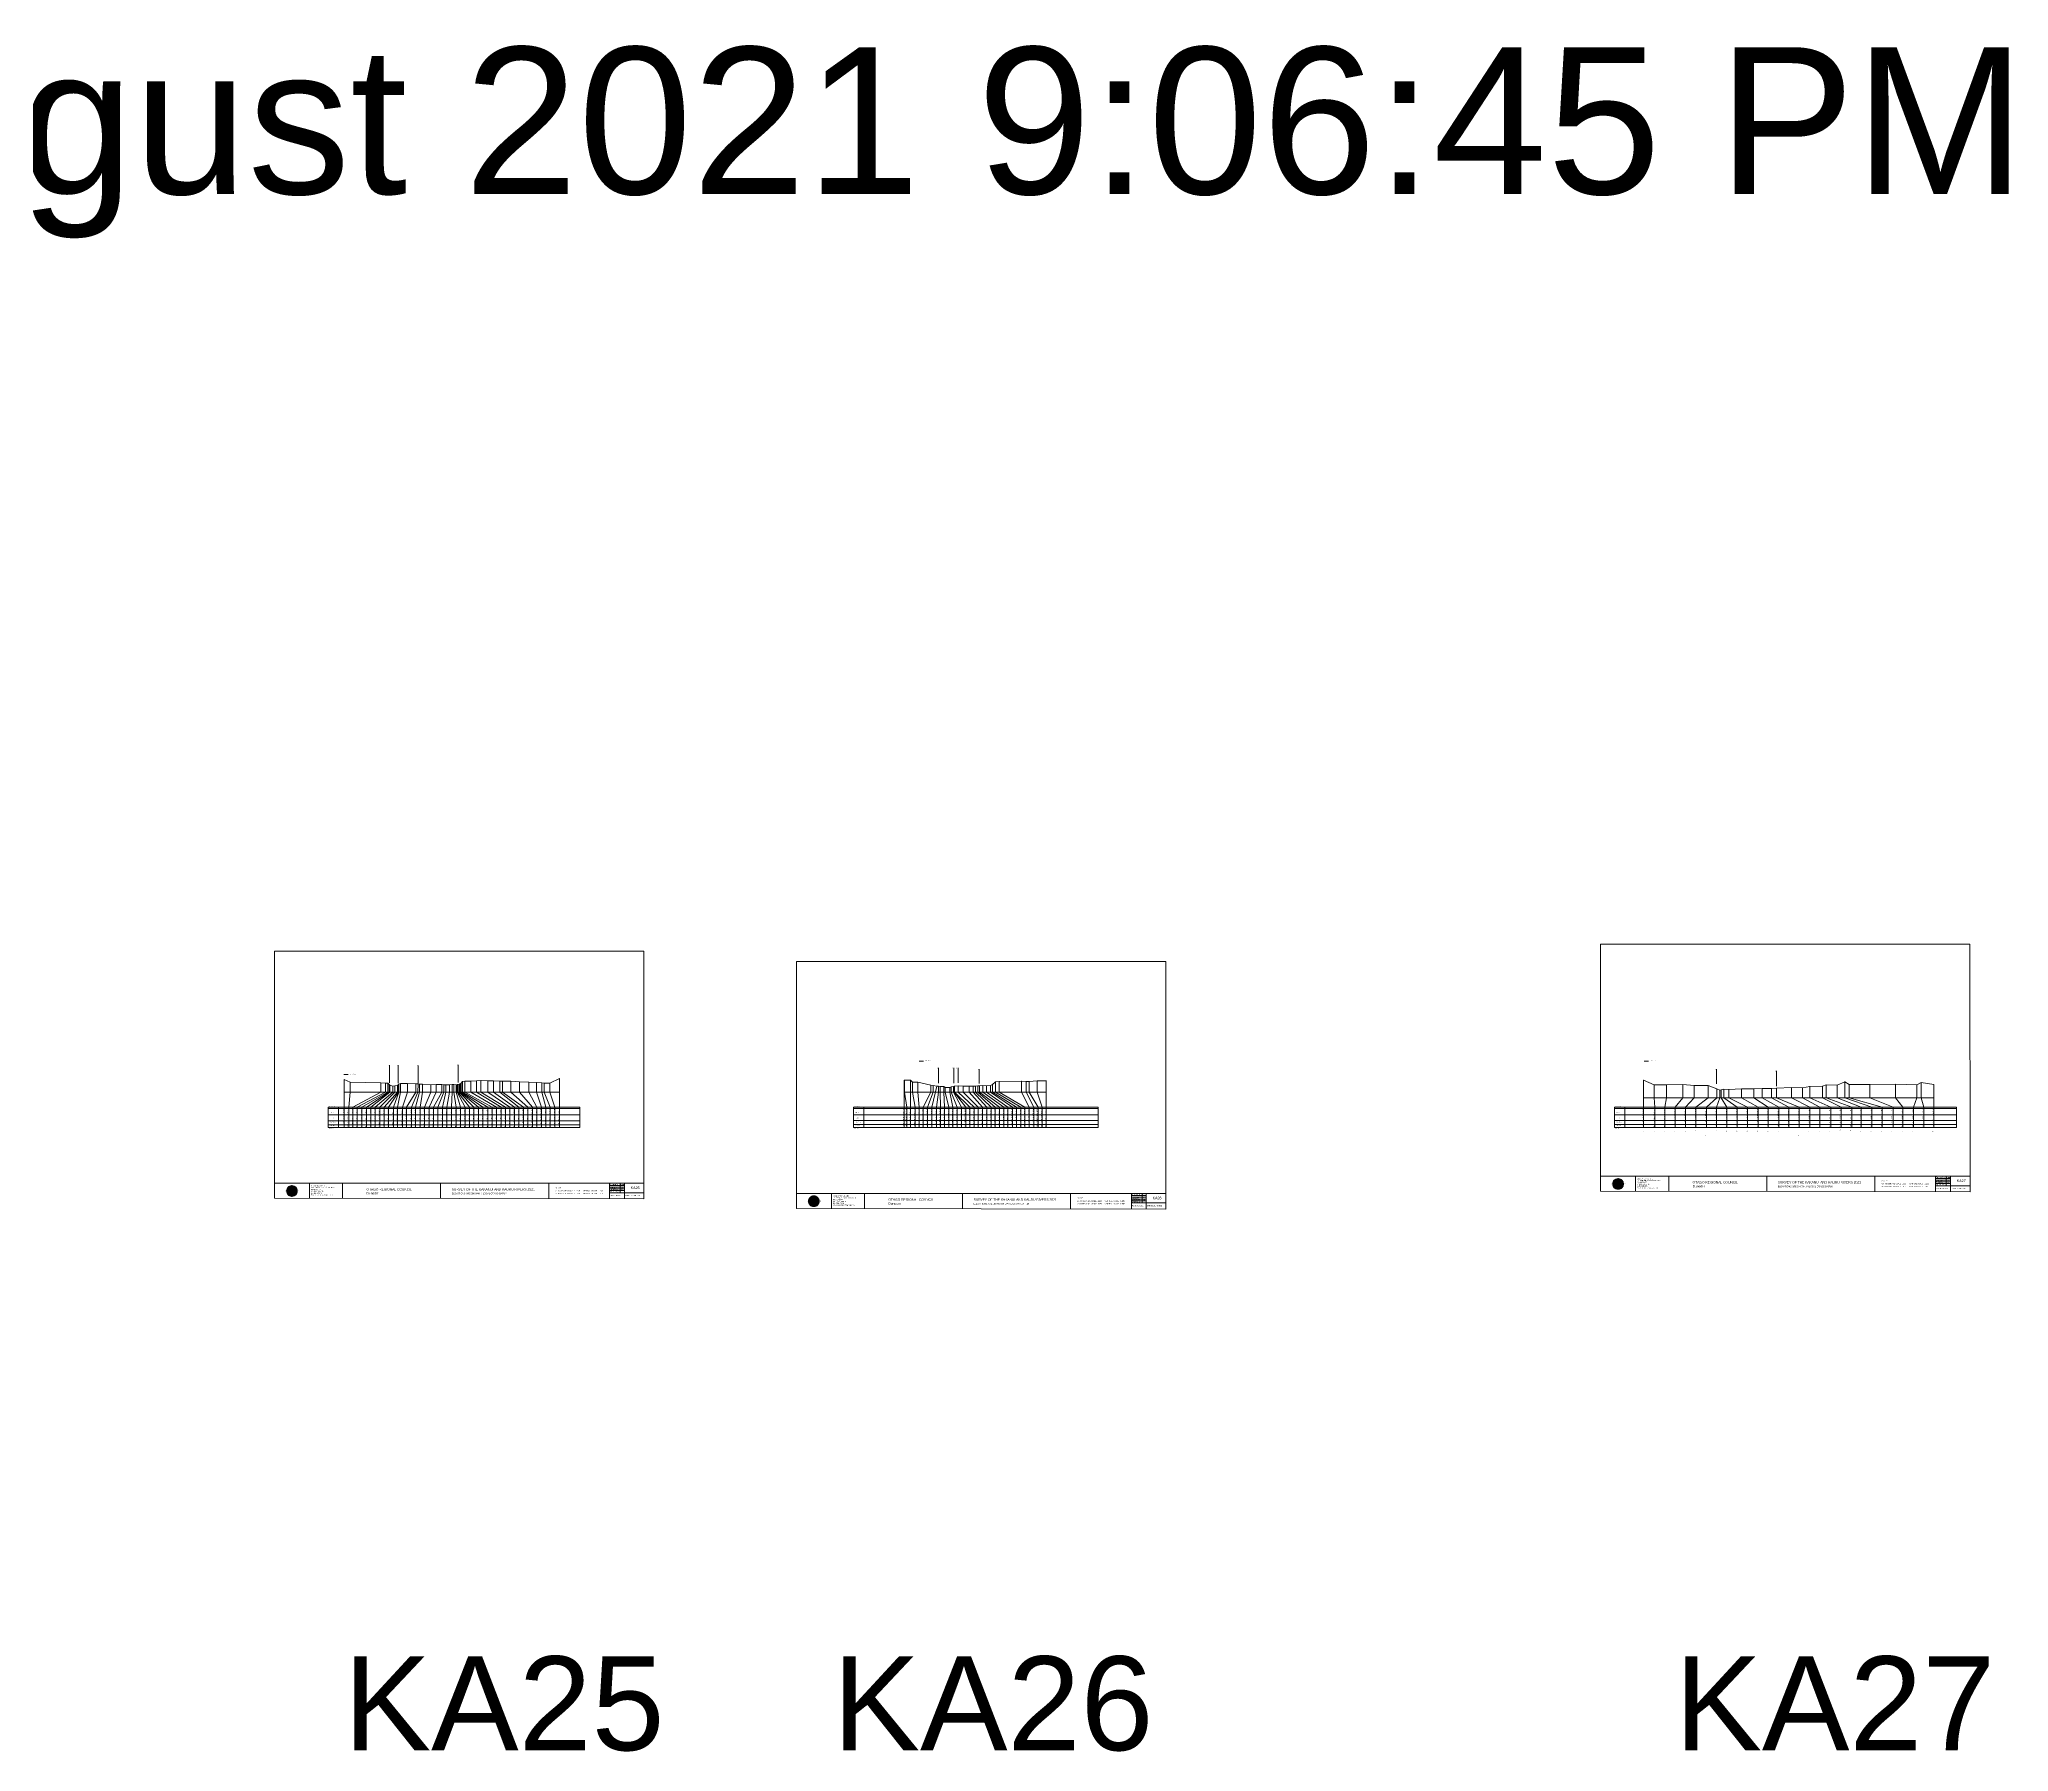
# Model space of a CAD drawing. Header units: millimetres. Extents: x -4102225 to 11595281, y -18031110 to 2258209.
# Drawn here: x -1089522 to 252346, y -313865 to 852398 of the extents above; entities that cross this region are included whole.
import ezdxf

# ---------------------------------------------------------------- set-up
doc = ezdxf.new("R2010")
doc.units = ezdxf.units.MM
doc.header["$PDMODE"] = 35
doc.header["$PDSIZE"] = 20
doc.layers.get('0').update_dxf_attribs({"lineweight": 0})
doc.layers.add('geo', color=7, linetype='Continuous', lineweight=0)
doc.styles.get("Standard").update_dxf_attribs({"font": 'arial.ttf'})

# ---------------------------------------------------------------- blocks, each defined once
blk = doc.blocks.new('Geomatics_Circle_SPT')
at = {"layer": 'geo', "color": 2, "linetype": 'Continuous', "lineweight": 0}
for p, q in [((0, 25.2), (-25.2, 0)), ((-24.7, 4.9), (-4.9, 24.7)), ((-24.7, -4.9), (4.9, 24.7)), ((4.9, -24.7), (-24.7, 4.9)), ((-24.7, 0), (0, -24.7)), ((-9.7, 23.3), (-23.3, 9.6)), ((9.7, 23.3), (-23.3, -9.7)), ((-23.3, 9.7), (9.7, -23.3)), ((-21, 14), (-14, 21)), ((-21, -14), (14, 21)), ((14, -21), (-21, 14)), ((0, 0), (-17.8, 17.8)), ((0, 0), (-17.8, -17.8)), ((-14, 21), (21, -14)), ((21, 14), (-14, -21)), ((23.3, -9.7), (-9.7, 23.3)), ((-9.7, -23.3), (23.3, 9.7)), ((-4.9, 24.7), (24.7, -4.9)), ((24.7, 4.9), (-4.9, -24.7)), ((25.2, 0), (0, 25.2)), ((0, 0), (17.8, 17.8)), ((0, 0), (17.8, -17.8)), ((0, -24.8), (25.2, 0)), ((4.9, 24.7), (24.7, 4.9)), ((23.3, 9.7), (9.7, 23.3)), ((14, 21), (21, 14)), ((17.8, 18.1), (17.8, 18.1)), ((-4.9, -24.7), (-24.7, -4.9)), ((-23.3, -9.7), (-9.7, -23.3)), ((-14, -21), (-21, -14)), ((-17.8, -17.8), (-17.8, -17.8)), ((24.7, -4.9), (4.9, -24.7)), ((4.9, -24.7), (4.9, -24.7)), ((9.7, -23.3), (23.3, -9.7)), ((21, -14), (14, -21)), ((18.1, -17.8), (18.1, -17.8))]:
    blk.add_line(p, q, dxfattribs=at)
at = {"layer": 'geo', "color": 1, "linetype": 'Continuous', "lineweight": 0}
for p, q in [((-25.2, 0), (9.7, 23.3)), ((-25.2, 0), (-9.6, 23.3)), ((-25.2, 0), (23.3, 9.7)), ((-25.2, 0), (-23.3, 9.7)), ((-23.3, -9.7), (-25.2, 0)), ((-9.6, -23.3), (-25.2, 0)), ((9.7, -23.3), (-25.2, 0)), ((-4.9, 24.8), (-24.7, -4.9)), ((4.9, 24.7), (-24.7, 4.9)), ((14, 21), (-24.7, -4.9)), ((-14, 21), (-24.7, 4.9)), ((21, 14), (-24.7, 4.9)), ((-21, 14), (-24.7, -4.9)), ((0, 0), (-24.7, 4.9)), ((-24.7, 4.9), (-21, -14)), ((-24.7, 4.9), (-4.9, -24.7)), ((-24.7, 4.9), (14, -21)), ((-24.7, 4.9), (-24.7, 4.9)), ((0, 0), (-24.7, -4.9)), ((-23.3, 9.7), (0, 25.2)), ((-23.3, -9.6), (0, 25.2)), ((-23.3, -9.6), (17.8, 17.8)), ((-23.3, 9.7), (-17.8, 17.9)), ((-23.3, -9.6), (-17.8, 17.9)), ((-23.3, 9.7), (17.8, 17.8)), ((-17.8, -17.8), (-23.3, 9.7)), ((0, -25.2), (-23.3, 9.7)), ((-23.3, 9.7), (17.8, -17.8)), ((-23.3, 9.7), (25.2, 0)), ((-23.3, 9.4), (-23.3, 9.4)), ((-23.3, -9.7), (25.2, 0)), ((4.9, 24.8), (-21, -14)), ((-4.9, 24.7), (-21, 14)), ((14, 21), (-21, 14)), ((-14, 21), (-21, -14)), ((0, 0), (-21, 14)), ((-21, 14), (-14, -21)), ((-21, 14), (4.9, -24.7)), ((-21, 14), (-21, 14)), ((24.7, 4.9), (-21, 14)), ((0, 0), (-21, -14)), ((-17.9, 17.6), (-17.9, 17.6)), ((-17.8, 17.8), (9.7, 23.3)), ((-17.8, 17.8), (-9.6, 23.3)), ((-17.8, -17.8), (9.7, 23.3)), ((-17.8, -17.8), (-9.7, 23.3)), ((-9.7, -23.3), (-17.8, 17.8)), ((-17.8, 17.8), (9.7, -23.3)), ((-17.8, 17.8), (23.3, -9.6)), ((-17.8, 17.8), (23.3, 9.7)), ((-17.8, -17.8), (23.3, 9.7)), ((4.9, 24.7), (-14, 21)), ((-4.9, 24.7), (-14, -20.9)), ((0, 0), (-14, 21)), ((-14, 21), (-4.9, -24.7)), ((-14, 21), (-14, 21)), ((24.7, -4.9), (-14, 21)), ((21, 14), (-14, 21)), ((-14, -21), (24.7, 4.9)), ((0, 0), (-14, -21)), ((-9.8, 23.1), (-9.8, 23.1)), ((-9.7, 23.3), (0, 25.2)), ((-9.7, 23.3), (0, -25.2)), ((-9.7, -23.3), (0, 25.2)), ((-9.6, 23.3), (17.8, -17.8)), ((-9.6, 23.3), (25.2, 0)), ((-9.6, 23.3), (17.8, 17.8)), ((-9.6, -23.3), (17.8, 17.9)), ((25.2, 0), (-9.6, -23.3)), ((0, 0), (-4.9, 24.7)), ((-4.9, 24.7), (-4.9, 24.7)), ((21, -14), (-4.9, 24.7)), ((24.8, 4.9), (-4.9, 24.7)), ((14, 21), (-4.9, 24.7)), ((-4.9, -24.7), (21, 14)), ((0, 0), (-4.9, -24.7)), ((-0.2, 25.1), (-0.2, 25.1)), ((0, 25.2), (9.7, -23.3)), ((0, 25.2), (23.3, -9.7)), ((0, 25.2), (23.3, 9.7)), ((0, 25.2), (9.7, 23.3)), ((0, 0), (4.9, 24.7)), ((0, -25.2), (9.7, 23.3)), ((0, 0), (14, 21)), ((0, 0), (21, 14)), ((23.3, 9.7), (0, -25.2)), ((0, 0), (24.8, 4.9)), ((0, 0), (4.9, -24.7)), ((0, 0), (14, -21)), ((0, 0), (21, -14)), ((0, 0), (24.8, -4.9)), ((21, 14), (4.9, 24.8)), ((14, -21), (4.9, 24.7)), ((24.7, -4.9), (4.9, 24.7)), ((4.9, 24.7), (4.9, 24.7)), ((4.9, -24.7), (14, 21)), ((4.9, -24.7), (24.7, 4.9)), ((9.4, 23.3), (9.4, 23.3)), ((9.7, 23.3), (17.8, -17.8)), ((9.7, 23.3), (25.2, 0)), ((9.7, 23.3), (17.8, 17.9)), ((17.8, 17.8), (9.7, -23.3)), ((25.2, 0), (9.7, -23.3)), ((21, -14), (14, 21)), ((24.7, 4.9), (14, 21)), ((14, 21), (14, 21)), ((14, -21), (21, 14)), ((17.6, 17.9), (17.6, 17.9)), ((17.8, 17.8), (23.3, -9.7)), ((17.8, 17.8), (23.3, 9.7)), ((23.3, 9.7), (17.8, -17.8)), ((24.7, -4.9), (21, 14)), ((21, 14), (21, 14)), ((21, -14), (24.7, 4.9)), ((23.1, 9.8), (23.1, 9.8)), ((23.3, 9.7), (25.2, 0)), ((25.2, 0), (23.3, -9.6)), ((24.7, 4.9), (24.7, 4.9)), ((25.1, 0.2), (25.1, 0.2)), ((-25.2, 0), (23.3, -9.7)), ((-25.1, -0.2), (-25.1, -0.2)), ((-24.7, -4.9), (-24.7, -4.9)), ((-24.7, -4.9), (-14, -21)), ((-24.7, -4.9), (4.9, -24.7)), ((-24.7, -4.9), (21, -14)), ((-17.8, -17.8), (-23.3, -9.7)), ((0, -25.2), (-23.3, -9.6)), ((17.8, -17.8), (-23.3, -9.6)), ((-23.1, -9.8), (-23.1, -9.8)), ((-21, -14), (24.7, -4.9)), ((-21, -14), (-21, -14)), ((-21, -14), (-4.9, -24.7)), ((-21, -14), (14, -21)), ((23.3, -9.7), (-17.8, -17.8)), ((-9.6, -23.3), (-17.8, -17.8)), ((9.7, -23.3), (-17.8, -17.8)), ((-17.6, -17.9), (-17.6, -17.9)), ((-14, -21), (21, -14)), ((-14, -21), (-14, -21)), ((-14, -21), (4.9, -24.7)), ((17.8, -17.8), (-9.7, -23.3)), ((0, -25.2), (-9.7, -23.3)), ((-9.4, -23.3), (-9.4, -23.3)), ((-4.9, -24.7), (24.7, -4.9)), ((-4.9, -24.7), (14, -21)), ((-4.9, -24.7), (-4.9, -24.7)), ((23.3, -9.6), (0, -25.2)), ((9.7, -23.3), (0, -25.2)), ((0.2, -25.1), (0.2, -25.1)), ((4.9, -24.7), (21, -14)), ((4.9, -24.7), (4.9, -24.7)), ((17.8, -17.8), (9.7, -23.3)), ((9.8, -23.1), (9.8, -23.1)), ((14, -21), (24.7, -4.9)), ((14, -21), (14, -21)), ((23.3, -9.6), (17.8, -17.8)), ((17.9, -17.6), (17.9, -17.6)), ((21, -14), (21, -14)), ((23.3, -9.4), (23.3, -9.4)), ((24.7, -4.9), (24.7, -4.9))]:
    blk.add_line(p, q, dxfattribs=at)
at = {"layer": 'geo', "color": 114, "linetype": 'Continuous', "lineweight": 0}
for p, q in [((17.9, 17.8), (-25.2, 0)), ((-24.7, 4.9), (14, 21)), ((-24.7, -4.9), (21, 14)), ((-14, -21), (-24.7, 4.9)), ((9.7, 23.3), (-23.3, 9.7)), ((0, 0), (-23.3, 9.7)), ((-23.3, 9.7), (-9.7, -23.3)), ((0, 0), (-23.3, -9.7)), ((-4.9, -24.7), (-21, 14)), ((-20.9, 14), (4.9, 24.7)), ((24.8, 4.9), (-20.9, -14)), ((0, 25.2), (-17.8, 17.8)), ((-17.8, 17.8), (0, -25.2)), ((-14, 21), (-4.9, 24.7)), ((4.9, -24.7), (-14, 21)), ((0, 0), (-9.7, 23.3)), ((0, 0), (-9.7, -23.3)), ((-4.9, 24.7), (14, -21)), ((17.8, -17.8), (0, 25.2)), ((0, 0), (9.7, 23.3)), ((0, 0), (23.3, 9.7)), ((0, 0), (9.7, -23.3)), ((0, 0), (23.3, -9.7)), ((4.9, 24.7), (21, -14)), ((23.3, -9.7), (9.7, 23.3)), ((14, 21), (24.7, -4.9)), ((25.2, 0), (17.8, 17.8)), ((21, 14), (24.7, 4.9)), ((-25.2, 0), (-17.8, -17.8)), ((-21, -14), (-24.7, -4.9)), ((-17.8, -17.8), (25.2, 0)), ((24.8, -4.9), (-14, -21)), ((-9.6, -23.3), (23.3, -9.7)), ((21, -14), (-4.9, -24.8)), ((0, -25.2), (17.9, -17.8)), ((14, -21), (4.9, -24.8))]:
    blk.add_line(p, q, dxfattribs=at)
at = {"layer": 'geo', "color": 250, "linetype": 'Continuous', "lineweight": 0}
for p, q in [((0, 0), (-25.2, 0)), ((24.7, 4.9), (-24.7, 4.9)), ((-24.7, 4.9), (-24.7, -4.9)), ((-23.3, 9.7), (23.3, 9.7)), ((-23.3, 9.7), (-23.3, 9.7)), ((-23.3, -9.7), (-23.3, 9.7)), ((21, 14), (-21, 14)), ((-21, 14), (-21, -14)), ((-17.8, 17.8), (17.8, 17.8)), ((-17.8, -17.8), (-17.8, 17.8)), ((-14, 21), (-14, 21)), ((14, 21), (-14, 21)), ((-14, 20.9), (-14, -21)), ((-9.7, 23.3), (9.7, 23.3)), ((-9.7, -23.3), (-9.7, 23.3)), ((-4.9, 24.7), (4.9, 24.7)), ((-4.9, 24.7), (-4.9, -24.7)), ((0, 0), (0, 25.2)), ((0, 0), (0, -25.2)), ((0, 0), (25.2, 0)), ((4.9, 24.7), (4.9, -24.7)), ((9.7, -23.3), (9.7, 23.3)), ((14, 21), (14, -21)), ((17.8, -17.8), (17.8, 17.8)), ((21, 14), (21, 14)), ((21, -14), (21, 14)), ((23.3, 9.7), (23.3, -9.7)), ((24.7, 4.9), (24.7, 4.9)), ((24.7, -4.9), (24.7, 4.9)), ((-24.7, -4.9), (24.7, -4.9)), ((23.3, -9.7), (-23.3, -9.7)), ((-21, -14), (21, -14)), ((17.8, -17.8), (-17.8, -17.8)), ((-14, -21), (14, -21)), ((9.7, -23.3), (-9.7, -23.3)), ((-4.9, -24.7), (4.9, -24.7))]:
    blk.add_line(p, q, dxfattribs=at)
blk = doc.blocks.new('GeomaticsNZ TITLE BLOCK')
at = {"color": 7, "linetype": 'Continuous', "lineweight": 0}
for p, q in [((0, 95), (0, 1579)), ((0, 1579), (2363, 1579)), ((2363, 1579), (2364, 95)), ((2364, 95), (0, 95)), ((0, 95), (0, 0)), ((0, 0), (2364, -4)), ((16, 95), (2364, 95)), ((224, 95), (224, 0)), ((2364, 95), (383, 95)), ((436, 95), (436, -1)), ((1063, 95), (1063, -2)), ((1755, 95), (1755, -3)), ((2144, 95), (2144, -3)), ((2144, 82), (2239, 82)), ((2144, 71), (2239, 71)), ((2144, 60), (2239, 60)), ((2144, 49), (2239, 49)), ((2144, 35), (2364, 35)), ((2212, 95), (2212, 36)), ((2239, 95), (2239, -3)), ((2364, -4), (2364, 95))]:
    blk.add_line(p, q, dxfattribs=at)
at = {"color": 7, "linetype": 'Continuous', "lineweight": 0, "xscale": 1.36, "yscale": 1.36, "zscale": 1.36}
blk.add_blockref('Geomatics_Circle_SPT', (112, 46), dxfattribs=at)
at = {"color": 7, "linetype": 'Continuous', "lineweight": 0}
for s, p in [('PK&RR', (2213, 85)), ('ST', (2220, 64)), ('PK', (2220, 51))]:
    blk.add_text(s, height=5, dxfattribs=at).set_placement(p)
at = {"color": 7, "linetype": 'Continuous', "lineweight": 0, "attachment_point": 1}
for s, width, heights, insert, char_height in [('{\\C256;Geomatics N.Z. LTD                   }', 125.08, [15.8], (69, 50), 7), ('{\\C256;GEOMATICS N.Z. LTD                   \\PTELEPHONE:  M 021 023 6 00 55;\\PPO BOX 2177\\PSOUTH DUNEDIN\\PDUNEDIN 9044\\PEmail: geomaticsnz@gmail.com}', 3535.73, [94.7], (234, 83), 7), ('{\\C256;OTAGO REGIONAL COUNCIL\\PDunedin}', 3535.73, [0], (589, 64), 15), ('{\\C256;SURVEY OF THE KAKANUI AND KAURU RIVERS 2021}', 3535.73, [0], (1134, 64), 15), ('{\\C256;ELEVATIONS ARE SHOWN IN LOCAL OTAGO DATUM}', 3535.73, [0], (1134, 35), 10), ('{\\C256;Surveyed by:}', 3535.73, [0], (2145, 92), 7), ('{\\C256;Checked by:}', 3535.73, [0], (2145, 59), 7), ('{\\C256;Approved by:}', 3535.73, [0], (2145, 46), 7), ('{\\C256;JOB No 0032021}', 3535.73, [0], (2145, 21), 7), ('{\\C256;Drawn by:}', 3535.73, [0], (2146, 70), 7), ('{\\C256;Drawn:16-JUNE-2021}', 3535.73, [0], (2245, 21), 7)]:
    blk.add_mtext_dynamic_manual_height_columns(s, width=width, gutter_width=159, heights=heights, dxfattribs=dict(at, insert=insert, char_height=char_height))
blk = doc.blocks.new('A$Cb97534b7')
at = {"color": 5, "linetype": 'Continuous', "lineweight": 0}
blk.add_text('Wednesday, 11 August 2021 9:06:45 PM', height=100000, dxfattribs=at).set_placement((0, 29400))

msp = doc.modelspace()

# ---------------------------------------------------------------- linework, layer by layer
at = {"color": 7, "lineweight": 0}
for p, q in [((-850975, 141561), (-850975, 153769)), ((-844965, 141467), (-844965, 153766)), ((-831505, 141526), (-831505, 153525)), ((-804262, 141902), (-804262, 153901)), ((-476763, 141500), (-476763, 151858)), ((-466393, 141503), (-466393, 151855)), ((-463471, 141645), (-463471, 151855)), ((-449047, 141106), (-449047, 151019)), ((53390, 140998), (53390, 150911)), ((94099, 139420), (94099, 149779)), ((-534709, 125000), (-534709, 124453)), ((-527806, 125000), (-527806, 111176)), ((-367944, 125000), (-367944, 111176)), ((-16123, 125000), (-16123, 124453)), ((-9221, 125000), (-9221, 111176)), ((216738, 125000), (216738, 111176))]:
    msp.add_line(p, q, dxfattribs=at)
at = {"color": 1, "lineweight": 0}
for p, q in [((-490009, 156500), (-487103, 156500)), ((3977, 156500), (6884, 156500)), ((-882023, 147382), (-879116, 147382))]:
    msp.add_line(p, q, dxfattribs=at)
for p, q in [((-881750, 135295), (-735206, 135295)), ((-877759, 135295), (-878770, 125000)), ((-877759, 142103), (-877759, 135295)), ((-856822, 135295), (-875958, 125000)), ((-853677, 135295), (-872930, 125000)), ((-852133, 135295), (-869848, 125000)), ((-851132, 135295), (-866603, 125000)), ((-850681, 135295), (-863630, 125000)), ((-848633, 135295), (-860627, 125000)), ((-847374, 135295), (-857478, 125000)), ((-856822, 141663), (-856822, 135295)), ((-845468, 135295), (-854624, 125000)), ((-853677, 141383), (-853677, 135295)), ((-852133, 141453), (-852133, 135295)), ((-851132, 140583), (-851132, 135295)), ((-850681, 140063), (-850681, 135295)), ((-848633, 139443), (-848633, 135295)), ((-847374, 139613), (-847374, 135295)), ((-845468, 139883), (-845468, 135295)), ((-844833, 140623), (-844833, 135295)), ((-844531, 140783), (-844531, 135295)), ((-843529, 141193), (-843529, 135295)), ((-838616, 141143), (-838616, 135295)), ((-833084, 140933), (-833084, 135295)), ((-831506, 140893), (-831573, 135295)), ((-830462, 140773), (-830462, 135295)), ((-828476, 140803), (-828476, 135295)), ((-822873, 140333), (-822873, 135295)), ((-819131, 140483), (-819131, 135295)), ((-815356, 140513), (-815356, 135295)), ((-813905, 140214), (-813905, 135295)), ((-812552, 140234), (-812552, 135295)), ((-810144, 140314), (-810144, 135295)), ((-808140, 140454), (-808140, 135295)), ((-807185, 140444), (-807185, 135295)), ((-805497, 140414), (-805497, 135295)), ((-804833, 140484), (-804833, 135295)), ((-804286, 140604), (-804286, 135295)), ((-803503, 140694), (-803503, 135295)), ((-802852, 140944), (-802852, 135295)), ((-802105, 141514), (-802105, 135295)), ((-801101, 142664), (-801101, 135295)), ((-799518, 142704), (-799518, 135295)), ((-795460, 142834), (-795460, 135295)), ((-795460, 135295), (-777994, 125000)), ((-791670, 142954), (-791670, 135295)), ((-791670, 135295), (-774856, 125000)), ((-788598, 143154), (-788598, 135295)), ((-788598, 135295), (-771943, 125000)), ((-784046, 143114), (-784046, 135295)), ((-784046, 135295), (-768917, 125000)), ((-780103, 143074), (-780103, 135295)), ((-780103, 135295), (-765772, 125000)), ((-775728, 142864), (-775728, 135295)), ((-775728, 135295), (-762794, 125000)), ((-773836, 142694), (-773836, 135295)), ((-773836, 135295), (-759702, 125000)), ((-768260, 142754), (-768260, 135295)), ((-768260, 135295), (-756701, 125000)), ((-762385, 142234), (-762385, 135295)), ((-762385, 135295), (-753519, 125000)), ((-756050, 142094), (-756050, 135295)), ((-756050, 135295), (-750518, 125000)), ((-750871, 141824), (-750871, 135295)), ((-750871, 135295), (-747427, 125000)), ((-747083, 141664), (-747083, 135295)), ((-747083, 135295), (-744313, 125000)), ((-745564, 141354), (-745564, 135295)), ((-745564, 135295), (-741357, 125000)), ((-741613, 141494), (-741613, 135295)), ((-741613, 135295), (-738247, 125000)), ((-500200, 143247), (-500200, 111176)), ((-500200, 135295), (-403382, 135295)), ((-500023, 143437), (-500023, 135295)), ((-500023, 135295), (-498401, 125000)), ((-495928, 143407), (-495928, 111176)), ((-494455, 142167), (-494455, 135295)), ((-494455, 135295), (-492809, 125000)), ((-491016, 142137), (-491016, 135295)), ((-491016, 135295), (-489965, 125000)), ((-482151, 135295), (-487188, 125000)), ((-480550, 135295), (-484299, 125000)), ((-482151, 140106), (-482151, 135295)), ((-480550, 139756), (-480550, 135295)), ((-476929, 135295), (-478206, 125000)), ((-476929, 139396), (-476929, 135295)), ((-475740, 139276), (-475740, 135295)), ((-475740, 135295), (-475581, 125000)), ((-473166, 139056), (-473166, 135295)), ((-473166, 135295), (-472840, 125000)), ((-472324, 138536), (-472324, 135295)), ((-472324, 135295), (-469887, 125000)), ((-469096, 138466), (-469096, 135295)), ((-469096, 135295), (-467018, 125000)), ((-468196, 138916), (-468196, 135295)), ((-468196, 135295), (-464126, 125000)), ((-466539, 139216), (-466539, 135295)), ((-466539, 135295), (-461228, 125000)), ((-466234, 139346), (-466234, 135295)), ((-466234, 135295), (-458253, 125000)), ((-465872, 139446), (-465872, 135295)), ((-465872, 135295), (-455410, 125000)), ((-463540, 139596), (-463540, 135295)), ((-463540, 135295), (-452461, 125000)), ((-459983, 139436), (-459983, 135295)), ((-459983, 135295), (-449714, 125000)), ((-455881, 139366), (-455881, 135295)), ((-455881, 135295), (-446859, 125000)), ((-453307, 139336), (-453307, 135295)), ((-453307, 135295), (-443873, 125000)), ((-451663, 139416), (-451663, 135295)), ((-451663, 135295), (-440921, 125000)), ((-449968, 139546), (-449968, 135295)), ((-449968, 135295), (-438126, 125000)), ((-448977, 139646), (-448977, 135295)), ((-448977, 135295), (-435247, 125000)), ((-446663, 139766), (-446663, 135295)), ((-446663, 135295), (-432226, 125000)), ((-444047, 139686), (-444047, 135295)), ((-444047, 135295), (-429573, 125000)), ((-441439, 139876), (-441439, 135295)), ((-441439, 135295), (-426439, 125000)), ((-440104, 140546), (-440104, 135295)), ((-440104, 135295), (-423693, 125000)), ((-438072, 142416), (-438072, 135295)), ((-438072, 135295), (-420827, 125000)), ((-435550, 142596), (-435550, 135295)), ((-435550, 135295), (-417983, 125000)), ((-420182, 142795), (-420182, 135295)), ((-420182, 135295), (-414985, 125000)), ((-417065, 142535), (-417065, 135295)), ((-417065, 135295), (-411896, 125000)), ((-414958, 142615), (-414958, 135295)), ((-414958, 135295), (-408872, 125000)), ((-409542, 142945), (-409542, 135295)), ((-409542, 135295), (-406200, 125000)), ((-403382, 142955), (-403382, 111176)), ((3654, 143489), (3654, 111176)), ((10728, 140249), (10728, 131451)), ((19333, 140379), (19333, 131451)), ((30438, 140458), (30438, 131451)), ((38166, 139848), (38166, 131451)), ((47685, 139748), (47685, 131451)), ((53490, 137617), (53490, 131451)), ((55557, 136777), (55557, 131451)), ((56399, 136797), (56399, 131451)), ((58242, 137307), (58242, 131451)), ((61709, 137217), (61709, 131451)), ((70404, 137607), (70404, 131451)), ((78680, 137647), (78680, 131451)), ((84323, 137777), (84323, 131451)), ((90833, 137896), (90833, 131451)), ((94116, 138076), (94116, 131451)), ((104367, 138446), (104367, 131451)), ((111943, 138226), (111943, 131451)), ((116902, 139266), (116902, 131451)), ((125611, 139365), (125611, 131451)), ((128100, 140295), (128100, 131451)), ((135455, 140175), (135455, 131451)), ((140629, 142345), (140629, 131451)), ((143791, 140575), (143791, 131451)), ((157672, 140434), (157672, 131451)), ((175213, 140774), (175213, 131451)), ((189746, 140244), (189746, 131451)), ((192848, 141803), (192848, 131451)), ((201287, 140443), (201287, 111176)), ((201287, 140443), (201287, 128268)), ((-498401, 125000), (-498401, 111176)), ((-492809, 111176), (-492809, 125000)), ((-489965, 111176), (-489965, 125000)), ((-487188, 111176), (-487188, 125000)), ((-484299, 111176), (-484299, 125000)), ((-481442, 111176), (-481442, 125000)), ((-478206, 111176), (-478206, 125000)), ((-475581, 111176), (-475581, 125000)), ((-472840, 111176), (-472840, 125000)), ((-469887, 111176), (-469887, 125000)), ((-467018, 111176), (-467018, 125000)), ((-464126, 111176), (-464126, 125000)), ((-461228, 111176), (-461228, 125000)), ((-458253, 111176), (-458253, 125000)), ((-455410, 111176), (-455410, 125000)), ((-452461, 111176), (-452461, 125000)), ((-449714, 111176), (-449714, 125000)), ((-446859, 111176), (-446859, 125000)), ((-443873, 111176), (-443873, 125000)), ((-440921, 111176), (-440921, 125000)), ((-438126, 111176), (-438126, 125000)), ((-435247, 111176), (-435247, 125000)), ((-432226, 111176), (-432226, 125000)), ((-429573, 111176), (-429573, 125000)), ((-426439, 111176), (-426439, 125000)), ((-423693, 111176), (-423693, 125000)), ((-420827, 111176), (-420827, 125000)), ((-417983, 111176), (-417983, 125000)), ((-414985, 111176), (-414985, 125000)), ((-411896, 111176), (-411896, 125000)), ((-408872, 125000), (-408872, 111176)), ((-406200, 125000), (-406200, 111176)), ((-16123, 125000), (216738, 125000)), ((-16123, 124154), (216738, 124154)), ((3654, 131451), (201287, 131451)), ((10728, 131451), (11274, 125000)), ((11274, 111176), (11274, 125000)), ((19333, 131451), (18134, 125000)), ((18134, 111176), (18134, 125000)), ((30438, 131451), (25109, 125000)), ((25109, 111176), (25109, 125000)), ((38166, 131451), (32179, 125000)), ((32179, 111176), (32179, 125000)), ((47685, 131451), (39324, 125000)), ((39324, 111176), (39324, 125000)), ((53490, 131451), (46521, 125000)), ((46521, 111176), (46521, 125000)), ((55557, 131451), (53301, 125000)), ((53301, 111176), (53301, 125000)), ((56399, 131451), (60323, 125000)), ((58242, 131451), (67447, 125000)), ((60323, 111176), (60323, 125000)), ((61709, 131451), (74377, 125000)), ((67447, 111176), (67447, 125000)), ((70404, 131451), (81661, 125000)), ((74377, 111176), (74377, 125000)), ((78680, 131451), (88536, 125000)), ((81661, 111176), (81661, 125000)), ((84323, 131451), (95657, 125000)), ((88536, 111176), (88536, 125000)), ((90833, 131451), (102609, 125000)), ((94116, 131451), (109576, 125000)), ((95657, 111176), (95657, 125000)), ((102609, 111176), (102609, 125000)), ((104367, 131451), (116895, 125000)), ((109576, 111176), (109576, 125000)), ((111943, 131451), (123719, 125000)), ((116895, 111176), (116895, 125000)), ((116902, 131451), (131149, 125000)), ((123719, 111176), (123719, 125000)), ((125611, 131451), (138185, 125000)), ((128100, 131451), (145413, 125000)), ((131149, 111176), (131149, 125000)), ((135455, 131451), (151920, 125000)), ((138185, 111176), (138185, 125000)), ((140629, 131451), (159245, 125000)), ((143791, 131451), (166237, 125000)), ((145413, 111176), (145413, 125000)), ((151920, 111176), (151920, 125000)), ((157672, 131451), (173652, 125000)), ((159245, 111176), (159245, 125000)), ((166237, 111176), (166237, 125000)), ((173652, 111176), (173652, 125000)), ((175213, 131451), (180276, 125000)), ((180276, 111176), (180276, 125000)), ((189746, 131451), (187475, 125000)), ((187475, 111176), (187475, 125000)), ((192848, 131451), (194603, 125000)), ((194603, 111176), (194603, 125000)), ((-534709, 119828), (-367944, 119828)), ((-534709, 115970), (-367944, 115970)), ((-534709, 113366), (-367944, 113366)), ((-534709, 111176), (-367944, 111176)), ((-16123, 119828), (216738, 119828)), ((-16123, 115970), (216738, 115970)), ((-16123, 113366), (216738, 113366))]:
    msp.add_line(p, q)
at = {"lineweight": 0}
for p, q in [((-844833, 135295), (-851538, 125000)), ((-844531, 135295), (-848220, 125000)), ((-843529, 135295), (-845440, 125000)), ((-838616, 135295), (-842163, 125000)), ((-833084, 135295), (-839305, 125000)), ((-831573, 135295), (-835989, 125098)), ((-830462, 135295), (-833195, 125000)), ((-828476, 135295), (-830107, 125000)), ((-822873, 135295), (-827068, 125000)), ((-819131, 135295), (-824019, 125000)), ((-815356, 135295), (-820892, 125000)), ((-813905, 135295), (-817899, 125000)), ((-812552, 135295), (-814831, 125000)), ((-810144, 135295), (-811819, 125000)), ((-808140, 135295), (-808612, 125000)), ((-807185, 135295), (-805572, 125000)), ((-805497, 135295), (-802464, 125000)), ((-804833, 135295), (-799323, 125000)), ((-804286, 135295), (-796529, 125000)), ((-803503, 135295), (-793445, 125000)), ((-802852, 135295), (-790311, 125000)), ((-802105, 135295), (-787296, 125000)), ((-801101, 135295), (-784044, 125000)), ((-799518, 135295), (-781041, 125000)), ((-892646, 125000), (-721182, 125000)), ((-892646, 125000), (-892646, 124453)), ((-892646, 124453), (-892646, 111303)), ((-892646, 124154), (-721182, 124154)), ((-885744, 125000), (-885744, 111176)), ((-878770, 111176), (-878770, 125000)), ((-875958, 111176), (-875958, 125000)), ((-872930, 111176), (-872930, 125000)), ((-869848, 111176), (-869848, 125000)), ((-866603, 111176), (-866603, 125000)), ((-863630, 111176), (-863630, 125000)), ((-860627, 111176), (-860627, 125000)), ((-857478, 111176), (-857478, 125000)), ((-854624, 111176), (-854624, 125000)), ((-851538, 111176), (-851538, 125000)), ((-848220, 111176), (-848220, 125000)), ((-845440, 111176), (-845440, 125000)), ((-842163, 111176), (-842163, 125000)), ((-839305, 111176), (-839305, 125000)), ((-835989, 125098), (-835989, 111274)), ((-833195, 111176), (-833195, 125000)), ((-830107, 111176), (-830107, 125000)), ((-827068, 111176), (-827068, 125000)), ((-824019, 111176), (-824019, 125000)), ((-820892, 111176), (-820892, 125000)), ((-817899, 111176), (-817899, 125000)), ((-814831, 111176), (-814831, 125000)), ((-811819, 111176), (-811819, 125000)), ((-808612, 111176), (-808612, 125000)), ((-805572, 111176), (-805572, 125000)), ((-802464, 111176), (-802464, 125000)), ((-799323, 111176), (-799323, 125000)), ((-796529, 111176), (-796529, 125000)), ((-793445, 111176), (-793445, 125000)), ((-790311, 111176), (-790311, 125000)), ((-787296, 111176), (-787296, 125000)), ((-784044, 111176), (-784044, 125000)), ((-781041, 111176), (-781041, 125000)), ((-777994, 111176), (-777994, 125000)), ((-774856, 111176), (-774856, 125000)), ((-771943, 111176), (-771943, 125000)), ((-768917, 111176), (-768917, 125000)), ((-765772, 111176), (-765772, 125000)), ((-762794, 111176), (-762794, 125000)), ((-759702, 111176), (-759702, 125000)), ((-756701, 111176), (-756701, 125000)), ((-753519, 111176), (-753519, 125000)), ((-750518, 111176), (-750518, 125000)), ((-747427, 111176), (-747427, 125000)), ((-744313, 111176), (-744313, 125000)), ((-741357, 111176), (-741357, 125000)), ((-738247, 111176), (-738247, 125000)), ((-721182, 125000), (-721182, 111176)), ((-534709, 125000), (-367944, 125000)), ((-534709, 124154), (-367944, 124154)), ((-892646, 119828), (-721182, 119828)), ((-892646, 115710), (-721182, 115710)), ((-892646, 113130), (-721182, 113130)), ((-892646, 111176), (-721182, 111176)), ((-16123, 111176), (216738, 111176))]:
    msp.add_line(p, q, dxfattribs=at)
at = {"color": 7, "lineweight": 0, "transparency": 33554687}
for p, q in [((-534709, 124453), (-534709, 111303)), ((-16123, 124453), (-16123, 111303))]:
    msp.add_line(p, q, dxfattribs=at)
at = {"color": 1}
for points in [[(-881750, 143953), (-877759, 142103), (-856822, 141663), (-853677, 141383), (-852133, 141453), (-851132, 140583), (-850681, 140063), (-848633, 139443), (-847374, 139613), (-845468, 139883), (-844833, 140623), (-844531, 140783), (-843529, 141193), (-838616, 141143), (-833084, 140933), (-831506, 140893), (-830462, 140773), (-828476, 140803), (-822873, 140333), (-819131, 140483), (-815356, 140513), (-813905, 140214), (-812552, 140234), (-810144, 140314), (-808140, 140454), (-807185, 140444), (-805497, 140414), (-804833, 140484), (-804286, 140604), (-803503, 140694), (-802852, 140944), (-802105, 141514), (-801101, 142664), (-799518, 142704), (-795460, 142834), (-791670, 142954), (-788598, 143154), (-784046, 143114), (-780103, 143074), (-775728, 142864), (-773836, 142694), (-768260, 142754), (-762385, 142234), (-756050, 142094), (-750871, 141824), (-747083, 141664), (-745564, 141354), (-741613, 141494), (-735206, 144644)], [(-500200, 143247), (-500023, 143437), (-495928, 143407), (-494455, 142167), (-491016, 142167), (-482151, 140106), (-480550, 139756), (-477943, 139356), (-476929, 139396), (-475740, 139276), (-473166, 139056), (-472324, 138536), (-469096, 138466), (-468196, 138916), (-466539, 139216), (-466234, 139346), (-465872, 139446), (-463540, 139596), (-459983, 139436), (-455881, 139366), (-453307, 139336), (-451663, 139416), (-449968, 139546), (-448977, 139646), (-446663, 139766), (-444047, 139686), (-441439, 139876), (-440104, 140546), (-438072, 142416), (-435550, 142596), (-420182, 142795), (-417065, 142535), (-414958, 142615), (-409542, 142945), (-403382, 142955)], [(3654, 143489), (10728, 140249), (19333, 140379), (30438, 140458), (38166, 139848), (47685, 139748), (53490, 137617), (55557, 136777), (56399, 136797), (58242, 137307), (61709, 137217), (70404, 137607), (78680, 137647), (84323, 137777), (90833, 137896), (94116, 138076), (104367, 138446), (111943, 138226), (116902, 139266), (125611, 139365), (128100, 140295), (135455, 140175), (140629, 142345), (143791, 140575), (157672, 140434), (175213, 140774), (189746, 140244), (192848, 141803), (201287, 140443)]]:
    msp.add_lwpolyline(points, dxfattribs=at)
for points in [[(-881750, 143953), (-881750, 111176)], [(-477943, 139356), (-481442, 125000)]]:
    msp.add_lwpolyline(points)
at = {"lineweight": 0}
msp.add_lwpolyline([(-735206, 144644), (-735206, 125000), (-735206, 111176)], dxfattribs=at)
for p in [(-881750, 143953), (-877759, 142103), (-856822, 141663), (-853677, 141383), (-852133, 141453), (-850681, 140063), (-848633, 139443), (-847374, 139613), (-845468, 139883), (-844833, 140623), (-844531, 140783), (-843529, 141193), (-838616, 141143), (-833084, 140933), (-831506, 140893), (-830462, 140773), (-828476, 140803), (-822873, 140333), (-819131, 140483), (-815356, 140513), (-813905, 140214), (-812552, 140234), (-810144, 140314), (-808140, 140454), (-807185, 140444), (-805497, 140414), (-804833, 140484), (-804286, 140604), (-803503, 140694), (-802852, 140944), (-802105, 141514), (-801101, 142664), (-799518, 142704), (-795460, 142834), (-791670, 142954), (-788598, 143154), (-784046, 143114), (-780103, 143074), (-775728, 142864), (-773836, 142694), (-768260, 142754), (-762385, 142234), (-756050, 142094), (-750871, 141824), (-747083, 141664), (-745564, 141354), (-741613, 141494), (-735206, 144644), (-500200, 143247), (-500023, 143437), (-495928, 143407), (-494455, 142167), (-491016, 142137), (-482151, 140106), (-480550, 139756), (-477943, 139356), (-476929, 139396), (-475740, 139276), (-473166, 139056), (-472324, 138536), (-469096, 138466), (-468196, 138916), (-466539, 139216), (-466234, 139346), (-465872, 139446), (-463540, 139596), (-459983, 139436), (-455881, 139366), (-453307, 139336), (-451663, 139416), (-449968, 139546), (-448977, 139646), (-446663, 139766), (-444047, 139686), (-441439, 139876), (-440104, 140546), (-438072, 142416), (-435550, 142596), (-420182, 142795), (-417065, 142535), (-414958, 142615), (-409542, 142945), (-403382, 142955), (3654, 143489), (10728, 140249), (19333, 140379), (30438, 140458), (38166, 139848), (47685, 139748), (55557, 136777), (56399, 136797), (58242, 137307), (61709, 137217), (70404, 137607), (78680, 137647), (84323, 137777), (90833, 137896), (94116, 138076), (104367, 138446), (111943, 138226), (116902, 139266), (125611, 139365), (128100, 140295), (135455, 140175), (140629, 142345), (143791, 140575), (157672, 140434), (175213, 140774), (189746, 140244), (192848, 141803), (201287, 140443)]:
    msp.add_point(p)
at = {"color": 30, "true_color": 0xf8991e}
msp.add_point((-851132, 140583), dxfattribs=at)
at = {"color": 32, "true_color": 0xcd6928}
msp.add_point((53490, 137617), dxfattribs=at)

# ---------------------------------------------------------------- block references
msp.add_blockref('A$Cb97534b7', (-2283220, 717675))
at = {"color": 7, "lineweight": 0, "xscale": 106.5053773992074, "yscale": 106.5053773992074, "zscale": 106.5053773992074}
for p in [(-929343, 63092), (-25721, 67877), (-573718, 56120)]:
    msp.add_blockref('GeomaticsNZ TITLE BLOCK', p, dxfattribs=at)

# ---------------------------------------------------------------- texts
at = {"color": 7, "lineweight": 0, "transparency": 33554687}
for s, height, p in [('Ground Level', 473.07, (-877830, 147382)), ('Ground Level', 473.07, (-485817, 156500)), ('Ground Level', 473.07, (8170, 156500)), ('DATUM 125.00', 473.07, (-534776, 125136)), ('Northing', 473.1, (-533265, 121387)), ('DATUM 125.00', 473.07, (-16190, 125136)), ('Northing', 473.1, (-14679, 121387)), ('Section KA26', 473.07, (-534776, 110258)), ('Ground Level', 473.07, (-533316, 114739)), ('Chainage', 473.1, (-533314, 112414)), ('Easting', 473.1, (-533334, 117528)), ('Section KA27', 473.07, (-16190, 110258)), ('Ground Level', 473.07, (-14731, 114739)), ('Chainage', 473.1, (-14728, 112414)), ('Easting', 473.1, (-14748, 117528))]:
    msp.add_text(s, height=height, dxfattribs=at).set_placement(p)
at = {"lineweight": 0}
for s, height, p in [('DATUM 125.00', 473.07, (-892713, 125136)), ('Northing', 473.1, (-891202, 121387)), ('Section KA25', 473.07, (-892713, 110258)), ('Ground Level', 473.07, (-891254, 114739)), ('Chainage', 473.1, (-891252, 112414)), ('Easting', 473.1, (-891271, 117528))]:
    msp.add_text(s, height=height, dxfattribs=at).set_placement(p)
for s, p in [(' -24.3  143.95  1428631.77  5004653.83', (-882195, 111252)), (' -20.3  142.10  1428630.17  5004650.14', (-879136, 111252)), ('   0.7  141.66  1428619.52  5004632.15', (-876077, 111245)), ('   3.8  141.38  1428617.73  5004629.52', (-873018, 111245)), ('   5.3  141.45  1428617.16  5004628.07', (-869959, 111245)), ('   6.3  140.58  1428616.70  5004627.18', (-866900, 111248)), ('   6.8  140.06  1428616.19  5004626.95', (-863841, 111248)), ('   8.8  139.44  1428615.28  5004625.11', (-860782, 111246)), ('  10.1  139.61  1428614.53  5004624.09', (-857723, 111198)), ('  12.0  139.88  1428613.28  5004622.62', (-854664, 111198)), ('  12.6  140.62  1428613.43  5004621.79', (-851605, 111198)), ('  12.9  140.78  1428613.33  5004621.50', (-848546, 111198)), ('  14.0  141.19  1428612.78  5004620.66', (-845487, 111198)), ('  18.9  141.14  1428610.60  5004616.25', (-842429, 111198)), ('  24.4  140.93  1428608.37  5004611.17', (-839370, 111254)), ('  26.0  140.89  1428607.66  5004609.76', (-836311, 111254)), ('  27.0  140.77  1428606.59  5004609.15', (-833252, 111254)), ('  29.0  140.80  1428605.89  5004607.27', (-830194, 111254)), ('  34.6  140.33  1428603.47  5004602.21', (-827135, 111245)), ('  38.3  140.48  1428600.97  5004599.31', (-824076, 111245)), ('  42.1  140.51  1428599.30  5004595.92', (-821017, 111265)), ('  43.6  140.21  1428599.15  5004594.35', (-817958, 111265)), ('  44.9  140.23  1428598.32  5004593.26', (-814899, 111265)), ('  47.3  140.31  1428597.29  5004591.08', (-811840, 111265)), ('  49.3  140.45  1428596.20  5004589.39', (-808781, 111265)), ('  50.3  140.44  1428595.49  5004588.69', (-805722, 111245)), ('  52.0  140.41  1428594.55  5004587.28', (-802663, 111245)), ('  52.6  140.48  1428594.50  5004586.55', (-799604, 111245)), ('  53.2  140.60  1428594.33  5004586.02', (-796546, 111245)), ('  54.0  140.69  1428593.74  5004585.45', (-793486, 111245)), ('  54.6  140.94  1428593.19  5004585.01', (-790427, 111245)), ('  55.4  141.51  1428592.57  5004584.50', (-787368, 111245)), ('  56.4  142.66  1428592.32  5004583.49', (-784310, 111245)), ('  58.0  142.70  1428591.40  5004582.19', (-781251, 111245)), ('  62.0  142.83  1428590.20  5004578.22', (-778192, 111248)), ('  65.8  142.95  1428588.65  5004574.75', (-775133, 111248)), ('  68.9  143.15  1428585.98  5004572.71', (-772074, 111248)), ('  73.4  143.11  1428583.95  5004568.63', (-769015, 111241)), ('  77.4  143.07  1428582.04  5004565.18', (-765956, 111241)), ('  81.8  142.86  1428581.23  5004560.64', (-762897, 111246)), ('  83.6  142.69  1428580.51  5004558.88', (-759838, 111246)), ('  89.2  142.75  1428576.23  5004554.86', (-756779, 111246)), ('  95.1  142.23  1428574.59  5004549.06', (-753720, 111245)), (' 101.4  142.09  1428571.13  5004543.73', (-750661, 111198)), (' 106.6  141.82  1428568.71  5004539.15', (-747602, 111198)), (' 110.4  141.66  1428566.63  5004535.97', (-744543, 111198)), (' 111.9  141.35  1428565.66  5004534.77', (-741484, 111198)), (' 115.9  141.49  1428565.06  5004530.60', (-738425, 111198)), (' 122.3  144.64  1428561.37  5004525.31', (-735366, 111198))]:
    msp.add_text(s, height=500, rotation=90, dxfattribs=at).set_placement(p)
for s, p in [('   3.4  143.25  1428832.87  5004478.94', (-500541, 111346)), ('   3.6  143.44  1428827.67  5004474.33', (-498805, 111346)), ('   7.7  143.41  1428824.06  5004472.21', (-496008, 111342)), ('   9.2  142.17  1428823.32  5004470.81', (-493035, 111347)), ('  12.6  142.14  1428820.10  5004469.30', (-490151, 111300)), ('  21.5  140.11  1428813.21  5004463.72', (-487266, 111355)), ('  23.1  139.76  1428812.44  5004462.13', (-484381, 111355)), ('  25.7  139.36  1428810.23  5004460.71', (-481496, 111355)), ('  26.7  139.40  1428809.37  5004460.16', (-478265, 111355)), ('  27.9  139.28  1428808.53  5004459.31', (-475726, 111355)), ('  30.4  139.06  1428806.35  5004457.91', (-472841, 111346)), ('  31.3  138.54  1428805.64  5004457.45', (-469957, 111346)), ('  34.5  138.47  1428803.63  5004454.81', (-467072, 111346)), ('  35.4  138.92  1428802.90  5004454.28', (-464187, 111346)), ('  37.1  139.22  1428802.00  5004452.78', (-461302, 111346)), ('  37.4  139.35  1428801.77  5004452.58', (-458417, 111346)), ('  37.7  139.45  1428801.37  5004452.49', (-455532, 111346)), ('  40.1  139.60  1428799.73  5004450.82', (-452648, 111367)), ('  43.6  139.44  1428796.56  5004449.06', (-449763, 111367)), ('  47.7  139.37  1428793.18  5004446.71', (-446878, 111367)), ('  50.3  139.34  1428791.22  5004445.04', (-443993, 111347)), ('  51.9  139.42  1428789.98  5004443.96', (-441108, 111347)), ('  53.6  139.55  1428788.74  5004442.80', (-438223, 111347)), ('  54.6  139.65  1428788.05  5004442.08', (-435338, 111347)), ('  56.9  139.77  1428785.95  5004440.99', (-432454, 111347)), ('  59.6  139.69  1428784.15  5004439.06', (-429569, 111347)), ('  62.2  139.88  1428781.40  5004438.31', (-426684, 111349)), ('  63.5  140.55  1428780.41  5004437.41', (-423799, 111349)), ('  65.5  142.42  1428778.92  5004436.02', (-420914, 111349)), ('  68.1  142.60  1428776.51  5004435.00', (-418029, 111349)), ('  83.4  142.80  1428764.97  5004424.82', (-415144, 111347)), ('  86.5  142.54  1428762.49  5004422.93', (-412260, 111347)), ('  88.7  142.62  1428761.52  5004420.78', (-409375, 111347)), ('  94.1  142.95  1428757.46  5004417.19', (-406490, 111347)), (' 100.2  142.96  1428752.61  5004413.39', (-403606, 111300)), ('   3.65  143.49  1429302.26  5004065.22', (3521, 111146)), ('  10.73  140.25  1429299.06  5004055.68', (10910, 111100)), ('  19.33  140.38  1429287.65  5004057.24', (17952, 111100)), ('  30.44  140.46  1429277.26  5004053.32', (24993, 111146)), ('  38.17  139.85  1429269.97  5004050.75', (32035, 111146)), ('  47.69  139.75  1429261.62  5004045.97', (39076, 111167)), ('  53.49  137.62  1429253.92  5004050.79', (46117, 111147)), ('  55.56  136.78  1429252.37  5004048.62', (53159, 111147)), ('  56.40  136.80  1429252.79  5004044.64', (60200, 111147)), ('  58.24  137.31  1429251.74  5004042.24', (67241, 111147)), ('  61.71  137.22  1429248.53  5004040.93', (74283, 111149)), ('  70.40  137.61  1429240.53  5004037.52', (81324, 111143)), ('  78.68  137.65  1429232.78  5004034.61', (88365, 111143)), ('  84.32  137.78  1429227.57  5004032.44', (95407, 111147)), ('  90.83  137.90  1429221.62  5004029.79', (102448, 111147)), ('  94.12  138.08  1429218.29  5004029.27', (109490, 111147)), (' 104.37  138.45  1429208.95  5004025.02', (116531, 111100)), (' 111.94  138.23  1429202.02  5004021.95', (123572, 111100)), (' 116.90  139.27  1429197.37  5004020.22', (130614, 111100)), (' 125.61  139.37  1429189.40  5004016.70', (137655, 111100)), (' 128.10  140.30  1429187.03  5004015.92', (144696, 111100)), (' 135.45  140.18  1429179.42  5004015.16', (151738, 111100)), (' 140.63  142.35  1429175.17  5004011.83', (158779, 111100)), (' 143.79  140.58  1429172.93  5004008.95', (165821, 111100)), (' 157.67  140.43  1429159.60  5004004.87', (172862, 111100)), (' 175.21  140.77  1429143.49  5003997.92', (179903, 111100)), (' 189.75  140.24  1429129.90  5003992.76', (186945, 111100)), (' 192.85  141.80  1429126.97  5003991.73', (193986, 111100)), (' 201.29  140.44  1429119.34  5003988.09', (201027, 111155)), ('       SH', (4163, 107093)), ('       SH', (11194, 107093)), ('       SH', (18225, 107093)), ('       SH', (25256, 107093)), ('       SH', (32288, 107093)), ('       TB', (39310, 107108)), ('       SH', (53347, 107093)), ('       SH', (60378, 107093)), ('       SH', (67410, 107093)), ('       SH', (74441, 107093)), ('       SH', (81472, 107093)), ('       SH', (88503, 107093)), ('       SH', (95535, 107093)), ('       SH', (102566, 107093)), ('       SH', (116611, 107093)), ('       SH', (123643, 107093)), ('       SH', (130674, 107093)), ('     SH/BB', (137705, 107093)), ('     SH/TB', (144736, 107093)), ('       SH', (151768, 107093)), ('       SH', (158799, 107093)), ('       SH', (165830, 107093)), ('       SH', (172861, 107093)), ('       SH', (179893, 107093)), ('       SH', (186924, 107093)), ('       SH', (193955, 107093)), ('       F', (200978, 107067)), ('  W', (46324, 105091)), ('  W', (109589, 105091))]:
    msp.add_text(s, height=500, rotation=90).set_placement(p)
at = {"color": 7, "lineweight": 0}
for s, height, p in [('A1 HORIZONTAL SCALE  1:200      VERTICAL SCALE   1:200 ', 823.57, (-737883, 67769)), ('SCALE :  ', 823.6, (-737801, 69730)), ('KA25', 1764.8, (-686555, 69299)), ('A1 HORIZONTAL SCALE  1:200      VERTICAL SCALE   1:200 ', 823.57, (165738, 72554)), ('A3 HORIZONTAL SCALE  1:800      VERTICAL SCALE   1:800', 823.57, (165738, 70650)), ('SCALE :  ', 823.6, (165820, 74514)), ('KA27', 1764.8, (217066, 74084)), ('A3 HORIZONTAL SCALE  1:800      VERTICAL SCALE   1:800', 823.57, (-737883, 65866)), ('A1 HORIZONTAL SCALE  1:200      VERTICAL SCALE   1:200 ', 823.57, (-382258, 60797)), ('A3 HORIZONTAL SCALE  1:800      VERTICAL SCALE   1:800', 823.57, (-382258, 58894)), ('SCALE :  ', 823.6, (-382176, 62758)), ('KA26', 1764.8, (-330930, 62327)), ('KA25', 63997, (-882217, -312956)), ('KA26', 63997, (-549050, -312956)), ('KA27', 63997, (24632, -312956))]:
    msp.add_text(s, height=height, dxfattribs=at).set_placement(p)
at = {"color": 7, "lineweight": 0, "char_height": 500, "attachment_point": 1, "rotation": 90}
for insert in [(-851762, 153227), (-845679, 153074), (-832293, 152983), (-805050, 153359), (-477551, 151316), (-467305, 151313), (-464611, 151313), (-449835, 150477), (52602, 150369), (93312, 149237)]:
    msp.add_mtext_dynamic_manual_height_columns('W', width=4277.93, gutter_width=12.5, heights=[0], dxfattribs=dict(at, insert=insert))

doc.saveas('drawing.dxf')
